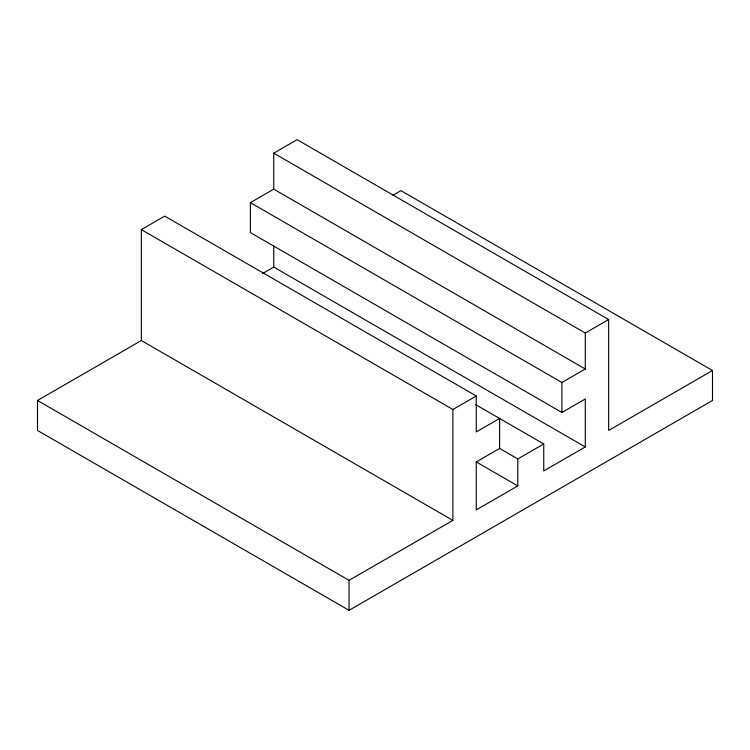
<?xml version="1.0" encoding="UTF-8"?>
<svg xmlns="http://www.w3.org/2000/svg" width="750" height="750" viewBox="0 0 750 750"><rect width="100%" height="100%" fill="white"/><g stroke="black" fill="none" stroke-linecap="round" stroke-linejoin="round"><path stroke-width="1.12" d="M141.347 229.612L452.887 409.472L452.887 520.388L141.347 340.528L141.347 229.612L164.709 216.122L476.25 395.981L476.25 431.953L499.612 418.463L499.612 448.444L476.25 461.934L476.25 509.897L517.791 485.916L517.791 458.934L543.75 443.953L543.75 470.925L585.291 446.944L585.291 398.981L561.919 412.472L250.387 232.603L250.387 202.631L273.75 189.141L585.291 369L585.291 333.028L273.75 153.169L273.75 189.141M273.75 153.169L297.113 139.678L608.653 319.537L608.653 430.463L712.5 370.5L712.5 400.481L349.041 610.322L37.5 430.463L37.5 400.481L141.347 340.528M392.897 195.3L400.959 190.641L712.5 370.5M262.603 273.516L273.75 267.084L585.291 446.944M452.887 409.472L476.25 395.981M585.291 333.028L608.653 319.537M250.387 202.631L561.919 382.491L585.291 369M37.5 400.481L349.041 580.35L452.887 520.388M475.763 404.691L543.75 443.953M499.519 448.387L517.791 458.934M476.184 461.897L517.791 485.916M561.919 382.491L561.919 412.472M349.041 580.35L349.041 610.322M273.75 246.028L273.75 267.084"/></g></svg>
